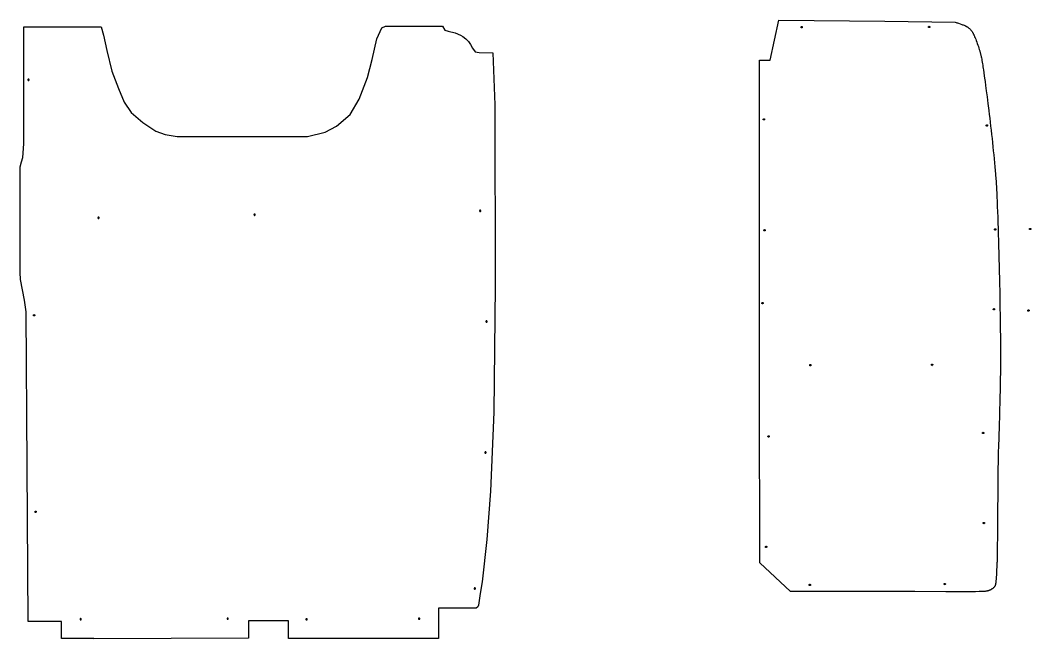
# Model space of a CAD drawing. Extents: x -1323 to 4106, y -2882 to 4656.
# Drawn here: x 682 to 3771, y -2882 to -990 of the extents above; entities that cross this region are included whole.
import ezdxf

# ---------------------------------------------------------------- set-up
doc = ezdxf.new("R2010")
doc.units = 0
doc.layers.add('Default_Layer', color=1, linetype='CONTINUOUS')

msp = doc.modelspace()

# ---------------------------------------------------------------- linework, layer by layer
at = {"layer": 'Default_Layer'}
for points in [[(907.1, -2881), (807.4, -2881.1), (807.4, -2828.6), (706.1, -2828.6), (702.7, -2355.2), (699.4, -1881.8), (695.1, -1845.9), (682.7, -1782.6), (681.6, -1760.8), (681.6, -1438.5), (685.5, -1422.3), (689.2, -1409.7), (692.5, -1368.1), (692.5, -1009.6), (912.5, -1009.6), (912.5, -1009.6), (929, -1009.6), (935.8, -1035.4), (946.3, -1082.6), (961.5, -1145.9), (981.7, -1198.8), (999.1, -1240.1), (1021.2, -1271.4), (1056.5, -1302.6), (1096.4, -1328.5), (1125, -1339.3), (1161.9, -1345.2), (1560.2, -1345.2), (1614, -1331.6), (1648.1, -1313.4), (1689.9, -1277.5), (1717.4, -1231.2), (1743.2, -1165.2), (1757.7, -1109.4), (1772.3, -1046.2), (1787.5, -1012.7), (1798.1, -1007.7), (1972.2, -1007.7), (1979.9, -1020.4), (1989.6, -1022.6), (2011.6, -1028), (2027.7, -1035.5), (2035, -1039.1), (2044.3, -1046.3), (2051.6, -1054.5), (2058.6, -1064.3), (2064.4, -1075), (2072.6, -1086.3), (2084.8, -1088.1), (2126.5, -1089.1), (2132.2, -1248.3), (2133.2, -1802.6), (2129.3, -2188.2), (2119.4, -2430.2), (2107.9, -2578.1), (2093.9, -2707.2), (2088, -2743), (2082.3, -2778.8), (2080.8, -2783.5), (2075.9, -2788.4), (1960.4, -2788.4), (1960.4, -2880.6), (1501.3, -2880.6), (1501.3, -2826.9), (1379.8, -2826.9), (1379.8, -2879.8), (907.1, -2881.8), (907.1, -2881)], [(2941.7, -1111.7), (2974.1, -1111.7), (3000.4, -989.5), (3325.1, -992), (3540.1, -995.5), (3542.4, -996.3), (3544.8, -997.2), (3547.2, -998.1), (3549.7, -999), (3554.8, -1000.7), (3559.9, -1002.5), (3562.3, -1003.3), (3564.6, -1004.2), (3566.9, -1005.1), (3569, -1005.9), (3570, -1006.4), (3571, -1006.8), (3571.9, -1007.2), (3572.8, -1007.7), (3573.6, -1008.1), (3574.4, -1008.5), (3575.2, -1008.9), (3575.8, -1009.4), (3577.1, -1010.2), (3578.4, -1011.1), (3579.6, -1012.1), (3580.9, -1013.1), (3582.1, -1014.1), (3583.2, -1015.1), (3584.4, -1016.2), (3585.5, -1017.3), (3586.6, -1018.4), (3587.6, -1019.6), (3588.7, -1020.7), (3589.7, -1022), (3590.6, -1023.2), (3591.6, -1024.4), (3592.5, -1025.7), (3593.3, -1027), (3593.8, -1027.7), (3594.2, -1028.6), (3594.8, -1029.6), (3595.3, -1030.8), (3595.9, -1032), (3596.6, -1033.4), (3597.3, -1034.9), (3598, -1036.5), (3599.4, -1040), (3601, -1043.8), (3602.6, -1047.8), (3604.2, -1052.1), (3605.9, -1056.6), (3607.6, -1061.1), (3609.2, -1065.7), (3610.8, -1070.3), (3612.3, -1074.9), (3613.7, -1079.3), (3614.3, -1081.5), (3615, -1083.6), (3615.6, -1085.6), (3616.1, -1087.6), (3616.6, -1089.6), (3617.2, -1091.6), (3617.7, -1093.6), (3618.2, -1095.7), (3618.6, -1097.8), (3619.1, -1100), (3619.6, -1102.1), (3620, -1104.3), (3620.9, -1108.8), (3621.8, -1113.3), (3622.6, -1117.9), (3623.4, -1122.6), (3624.1, -1127.3), (3624.9, -1132), (3625.6, -1136.8), (3626.3, -1141.5), (3627.7, -1151), (3629, -1160.2), (3629.9, -1166.7), (3631.2, -1176.6), (3633, -1189.7), (3635, -1205.5), (3637.4, -1223.8), (3639.9, -1244.2), (3642.6, -1266.2), (3644, -1277.7), (3645.4, -1289.6), (3646.8, -1301.6), (3648.3, -1313.9), (3649.7, -1326.3), (3651.1, -1338.9), (3652.5, -1351.5), (3653.9, -1364.1), (3655.2, -1376.7), (3656.5, -1389.2), (3657.8, -1401.6), (3659, -1413.8), (3660.2, -1425.8), (3661.2, -1437.6), (3662.2, -1449.1), (3663.2, -1460.2), (3663.6, -1465.6), (3664, -1470.9), (3664.4, -1476.1), (3664.8, -1481.2), (3665.1, -1486.4), (3665.4, -1491.8), (3665.8, -1497.6), (3666.1, -1503.5), (3666.5, -1509.7), (3666.8, -1516.2), (3667.4, -1529.8), (3668.1, -1544.2), (3668.7, -1559.5), (3669.3, -1575.4), (3670, -1592), (3670.6, -1609.2), (3671.1, -1626.8), (3671.7, -1644.9), (3672.2, -1663.4), (3672.8, -1682.2), (3673.3, -1701.3), (3673.8, -1720.4), (3674.2, -1739.7), (3674.7, -1759), (3675.1, -1778.3), (3675.5, -1797.5), (3675.9, -1816.5), (3676.3, -1835.2), (3676.6, -1853.7), (3676.9, -1871.7), (3677.2, -1889.3), (3677.5, -1906.4), (3677.7, -1922.8), (3677.9, -1938.7), (3678, -1953.8), (3678.2, -1968.1), (3678.3, -1981.5), (3678.4, -1994), (3678.4, -2005.5), (3678.4, -2016.5), (3678.4, -2027.4), (3678.3, -2038.4), (3678.2, -2049.4), (3678.1, -2060.4), (3678, -2071.3), (3677.8, -2082.3), (3677.7, -2093.3), (3677.5, -2104.3), (3677.2, -2115.2), (3677, -2126.2), (3676.7, -2137.2), (3676.2, -2159.1), (3675.6, -2181.1), (3675, -2203), (3674.3, -2225), (3673, -2268.8), (3672.4, -2290.8), (3671.8, -2312.7), (3671.2, -2334.7), (3670.9, -2345.7), (3670.7, -2356.6), (3670.5, -2375.9), (3670.3, -2396.7), (3669.9, -2441.2), (3669.5, -2487.6), (3669.1, -2533), (3668.8, -2574.8), (3668.6, -2593.6), (3668.4, -2610.5), (3668.2, -2625.1), (3668, -2637.2), (3667.9, -2642.1), (3667.8, -2646.3), (3667.7, -2649.7), (3667.6, -2652.3), (3667.2, -2661.3), (3666.7, -2671.3), (3666.4, -2676.5), (3666.2, -2681.7), (3665.9, -2686.8), (3665.5, -2691.9), (3665.2, -2696.7), (3664.8, -2701.3), (3664.6, -2703.5), (3664.4, -2705.5), (3664.2, -2707.5), (3664, -2709.4), (3663.7, -2711.1), (3663.5, -2712.8), (3663.3, -2714.3), (3663, -2715.6), (3662.7, -2716.8), (3662.4, -2717.9), (3662.3, -2718.3), (3662.1, -2718.7), (3662, -2719.1), (3661.8, -2719.4), (3661.5, -2720), (3661.2, -2720.6), (3660.8, -2721.2), (3660.4, -2721.7), (3660, -2722.3), (3659.6, -2722.8), (3659.2, -2723.4), (3658.7, -2723.9), (3658.3, -2724.4), (3657.8, -2724.9), (3657.3, -2725.4), (3656.8, -2725.8), (3656.3, -2726.3), (3655.8, -2726.8), (3654.7, -2727.6), (3653.6, -2728.5), (3652.4, -2729.3), (3651.2, -2730), (3650, -2730.8), (3648.8, -2731.5), (3647.6, -2732.1), (3646.4, -2732.7), (3645.1, -2733.3), (3644.5, -2733.6), (3643.9, -2733.9), (3643.3, -2734.1), (3642.6, -2734.4), (3641.3, -2734.8), (3640, -2735.2), (3638.7, -2735.5), (3637.4, -2735.8), (3636, -2736), (3634.7, -2736.2), (3633.3, -2736.4), (3632, -2736.6), (3630.6, -2736.7), (3629.2, -2736.9), (3626.5, -2737.1), (3623.8, -2737.3), (3622.6, -2737.4), (3620.4, -2737.4), (3617.2, -2737.5), (3613.1, -2737.5), (3602.4, -2737.6), (3588.6, -2737.6), (3572.2, -2737.6), (3553.5, -2737.6), (3511, -2737.6), (3416.4, -2737.4), (3370.7, -2737.4), (3330.3, -2737.3), (3036.8, -2737.3), (2942.2, -2649.7), (2942.1, -2137.1), (2941.9, -1624.4), (2941.7, -1111.7)], [(3070.6, -1013), (3070.4, -1013), (3070.2, -1013), (3070, -1012.9), (3069.9, -1012.9), (3069.7, -1012.8), (3069.5, -1012.7), (3069.4, -1012.6), (3069.2, -1012.4), (3069.1, -1012.3), (3069, -1012.2), (3068.9, -1012), (3068.8, -1011.8), (3068.7, -1011.6), (3068.7, -1011.4), (3068.6, -1011.2), (3068.6, -1011), (3068.6, -1010.8), (3068.7, -1010.6), (3068.7, -1010.4), (3068.8, -1010.3), (3068.9, -1010.1), (3069, -1009.9), (3069.1, -1009.8), (3069.2, -1009.6), (3069.4, -1009.5), (3069.5, -1009.4), (3069.7, -1009.3), (3069.9, -1009.2), (3070, -1009.1), (3070.2, -1009.1), (3070.4, -1009), (3070.6, -1009), (3070.8, -1009), (3071, -1009.1), (3071.2, -1009.1), (3071.4, -1009.2), (3071.6, -1009.3), (3071.8, -1009.4), (3071.9, -1009.5), (3072.1, -1009.6), (3072.2, -1009.8), (3072.3, -1009.9), (3072.4, -1010.1), (3072.5, -1010.3), (3072.5, -1010.4), (3072.6, -1010.6), (3072.6, -1010.8), (3072.6, -1011), (3072.6, -1011.2), (3072.6, -1011.4), (3072.5, -1011.6), (3072.5, -1011.8), (3072.4, -1012), (3072.3, -1012.2), (3072.2, -1012.3), (3072.1, -1012.4), (3071.9, -1012.6), (3071.8, -1012.7), (3071.6, -1012.8), (3071.4, -1012.9), (3071.2, -1012.9), (3071, -1013), (3070.8, -1013), (3070.6, -1013)], [(3460.3, -1012.3), (3460.1, -1012.3), (3459.9, -1012.2), (3459.7, -1012.2), (3459.6, -1012.1), (3459.4, -1012), (3459.2, -1011.9), (3459.1, -1011.8), (3458.9, -1011.7), (3458.8, -1011.5), (3458.7, -1011.4), (3458.6, -1011.2), (3458.5, -1011), (3458.4, -1010.9), (3458.4, -1010.7), (3458.3, -1010.5), (3458.3, -1010.3), (3458.3, -1010.1), (3458.4, -1009.9), (3458.4, -1009.7), (3458.5, -1009.5), (3458.6, -1009.3), (3458.7, -1009.1), (3458.8, -1009), (3458.9, -1008.8), (3459.1, -1008.7), (3459.2, -1008.6), (3459.4, -1008.5), (3459.6, -1008.4), (3459.7, -1008.4), (3459.9, -1008.3), (3460.1, -1008.3), (3460.3, -1008.3), (3460.5, -1008.3), (3460.7, -1008.3), (3460.9, -1008.4), (3461.1, -1008.4), (3461.3, -1008.5), (3461.5, -1008.6), (3461.6, -1008.7), (3461.8, -1008.8), (3461.9, -1009), (3462, -1009.1), (3462.1, -1009.3), (3462.2, -1009.5), (3462.2, -1009.7), (3462.3, -1009.9), (3462.3, -1010.1), (3462.3, -1010.3), (3462.3, -1010.5), (3462.3, -1010.7), (3462.2, -1010.9), (3462.2, -1011), (3462.1, -1011.2), (3462, -1011.4), (3461.9, -1011.5), (3461.8, -1011.7), (3461.6, -1011.8), (3461.5, -1011.9), (3461.3, -1012), (3461.1, -1012.1), (3460.9, -1012.2), (3460.7, -1012.2), (3460.5, -1012.3), (3460.3, -1012.3)], [(706.8, -1173.9), (707, -1173.8), (707.2, -1173.8), (707.4, -1173.8), (707.6, -1173.7), (707.7, -1173.6), (707.9, -1173.5), (708.1, -1173.4), (708.2, -1173.3), (708.3, -1173.1), (708.4, -1173), (708.5, -1172.8), (708.6, -1172.6), (708.7, -1172.4), (708.7, -1172.3), (708.8, -1172.1), (708.8, -1171.9), (708.8, -1171.6), (708.7, -1171.5), (708.7, -1171.3), (708.6, -1171.1), (708.5, -1170.9), (708.4, -1170.7), (708.3, -1170.6), (708.2, -1170.4), (708.1, -1170.3), (707.9, -1170.2), (707.7, -1170.1), (707.6, -1170), (707.4, -1169.9), (707.2, -1169.9), (707, -1169.9), (706.8, -1169.9), (706.6, -1169.9), (706.4, -1169.9), (706.2, -1169.9), (706, -1170), (705.8, -1170.1), (705.7, -1170.2), (705.5, -1170.3), (705.4, -1170.4), (705.2, -1170.6), (705.1, -1170.7), (705, -1170.9), (704.9, -1171.1), (704.9, -1171.3), (704.8, -1171.5), (704.8, -1171.6), (704.8, -1171.9), (704.8, -1172.1), (704.8, -1172.3), (704.9, -1172.4), (704.9, -1172.6), (705, -1172.8), (705.1, -1173), (705.2, -1173.1), (705.4, -1173.3), (705.5, -1173.4), (705.7, -1173.5), (705.8, -1173.6), (706, -1173.7), (706.2, -1173.8), (706.4, -1173.8), (706.6, -1173.8), (706.8, -1173.9)], [(2955.1, -1294.9), (2954.9, -1294.9), (2954.7, -1294.8), (2954.5, -1294.8), (2954.3, -1294.7), (2954.1, -1294.6), (2953.9, -1294.5), (2953.8, -1294.4), (2953.6, -1294.3), (2953.5, -1294.2), (2953.4, -1294), (2953.3, -1293.8), (2953.2, -1293.7), (2953.1, -1293.5), (2953.1, -1293.3), (2953.1, -1293.1), (2953.1, -1292.9), (2953.1, -1292.7), (2953.1, -1292.5), (2953.1, -1292.3), (2953.2, -1292.1), (2953.3, -1291.9), (2953.4, -1291.8), (2953.5, -1291.6), (2953.6, -1291.5), (2953.8, -1291.3), (2953.9, -1291.2), (2954.1, -1291.1), (2954.3, -1291), (2954.5, -1291), (2954.7, -1290.9), (2954.9, -1290.9), (2955.1, -1290.9), (2955.3, -1290.9), (2955.5, -1290.9), (2955.7, -1291), (2955.8, -1291), (2956, -1291.1), (2956.2, -1291.2), (2956.3, -1291.3), (2956.5, -1291.5), (2956.6, -1291.6), (2956.7, -1291.8), (2956.8, -1291.9), (2956.9, -1292.1), (2957, -1292.3), (2957, -1292.5), (2957, -1292.7), (2957.1, -1292.9), (2957, -1293.1), (2957, -1293.3), (2957, -1293.5), (2956.9, -1293.7), (2956.8, -1293.8), (2956.7, -1294), (2956.6, -1294.2), (2956.5, -1294.3), (2956.3, -1294.4), (2956.2, -1294.5), (2956, -1294.6), (2955.8, -1294.7), (2955.7, -1294.8), (2955.5, -1294.8), (2955.3, -1294.9), (2955.1, -1294.9)], [(3637, -1313.6), (3636.8, -1313.6), (3636.6, -1313.5), (3636.4, -1313.5), (3636.2, -1313.4), (3636, -1313.3), (3635.9, -1313.2), (3635.7, -1313.1), (3635.6, -1313), (3635.4, -1312.8), (3635.3, -1312.7), (3635.2, -1312.5), (3635.1, -1312.3), (3635.1, -1312.2), (3635, -1312), (3635, -1311.8), (3635, -1311.6), (3635, -1311.4), (3635, -1311.2), (3635.1, -1311), (3635.1, -1310.8), (3635.2, -1310.6), (3635.3, -1310.4), (3635.4, -1310.3), (3635.6, -1310.1), (3635.7, -1310), (3635.9, -1309.9), (3636, -1309.8), (3636.2, -1309.7), (3636.4, -1309.7), (3636.6, -1309.6), (3636.8, -1309.6), (3637, -1309.6), (3637.2, -1309.6), (3637.4, -1309.6), (3637.6, -1309.7), (3637.8, -1309.7), (3637.9, -1309.8), (3638.1, -1309.9), (3638.3, -1310), (3638.4, -1310.1), (3638.5, -1310.3), (3638.6, -1310.4), (3638.7, -1310.6), (3638.8, -1310.8), (3638.9, -1311), (3638.9, -1311.2), (3639, -1311.4), (3639, -1311.6), (3639, -1311.8), (3638.9, -1312), (3638.9, -1312.2), (3638.8, -1312.3), (3638.7, -1312.5), (3638.6, -1312.7), (3638.5, -1312.8), (3638.4, -1313), (3638.3, -1313.1), (3638.1, -1313.2), (3637.9, -1313.3), (3637.8, -1313.4), (3637.6, -1313.5), (3637.4, -1313.5), (3637.2, -1313.6), (3637, -1313.6)], [(2087.8, -1574.8), (2088, -1574.8), (2088.2, -1574.8), (2088.4, -1574.8), (2088.5, -1574.7), (2088.7, -1574.6), (2088.9, -1574.5), (2089, -1574.4), (2089.2, -1574.3), (2089.3, -1574.1), (2089.4, -1574), (2089.5, -1573.8), (2089.6, -1573.6), (2089.7, -1573.4), (2089.7, -1573.2), (2089.8, -1573), (2089.8, -1572.8), (2089.8, -1572.6), (2089.7, -1572.4), (2089.7, -1572.2), (2089.6, -1572.1), (2089.5, -1571.9), (2089.4, -1571.7), (2089.3, -1571.6), (2089.2, -1571.4), (2089, -1571.3), (2088.9, -1571.2), (2088.7, -1571.1), (2088.5, -1571), (2088.4, -1570.9), (2088.2, -1570.9), (2088, -1570.9), (2087.8, -1570.8), (2087.6, -1570.9), (2087.4, -1570.9), (2087.2, -1570.9), (2087, -1571), (2086.8, -1571.1), (2086.6, -1571.2), (2086.5, -1571.3), (2086.4, -1571.4), (2086.2, -1571.6), (2086.1, -1571.7), (2086, -1571.9), (2085.9, -1572.1), (2085.9, -1572.2), (2085.8, -1572.4), (2085.8, -1572.6), (2085.8, -1572.8), (2085.8, -1573), (2085.8, -1573.2), (2085.9, -1573.4), (2085.9, -1573.6), (2086, -1573.8), (2086.1, -1574), (2086.2, -1574.1), (2086.4, -1574.3), (2086.5, -1574.4), (2086.6, -1574.5), (2086.8, -1574.6), (2087, -1574.7), (2087.2, -1574.8), (2087.4, -1574.8), (2087.6, -1574.8), (2087.8, -1574.8)], [(921, -1595.8), (921.2, -1595.8), (921.4, -1595.8), (921.6, -1595.7), (921.8, -1595.7), (922, -1595.6), (922.1, -1595.5), (922.3, -1595.4), (922.4, -1595.3), (922.6, -1595.1), (922.7, -1595), (922.8, -1594.8), (922.9, -1594.6), (922.9, -1594.4), (923, -1594.2), (923, -1594), (923, -1593.8), (923, -1593.6), (923, -1593.4), (922.9, -1593.2), (922.9, -1593.1), (922.8, -1592.9), (922.7, -1592.7), (922.6, -1592.6), (922.4, -1592.4), (922.3, -1592.3), (922.1, -1592.2), (922, -1592.1), (921.8, -1592), (921.6, -1591.9), (921.4, -1591.9), (921.2, -1591.8), (921, -1591.8), (920.8, -1591.8), (920.6, -1591.9), (920.4, -1591.9), (920.2, -1592), (920.1, -1592.1), (919.9, -1592.2), (919.7, -1592.3), (919.6, -1592.4), (919.5, -1592.6), (919.4, -1592.7), (919.3, -1592.9), (919.2, -1593.1), (919.1, -1593.2), (919.1, -1593.4), (919, -1593.6), (919, -1593.8), (919, -1594), (919.1, -1594.2), (919.1, -1594.4), (919.2, -1594.6), (919.3, -1594.8), (919.4, -1595), (919.5, -1595.1), (919.6, -1595.3), (919.7, -1595.4), (919.9, -1595.5), (920.1, -1595.6), (920.2, -1595.7), (920.4, -1595.7), (920.6, -1595.8), (920.8, -1595.8), (921, -1595.8)], [(1398.1, -1586.5), (1398.3, -1586.5), (1398.5, -1586.5), (1398.7, -1586.5), (1398.9, -1586.4), (1399.1, -1586.3), (1399.2, -1586.2), (1399.4, -1586.1), (1399.5, -1586), (1399.7, -1585.8), (1399.8, -1585.7), (1399.9, -1585.5), (1400, -1585.3), (1400, -1585.1), (1400.1, -1585), (1400.1, -1584.8), (1400.1, -1584.5), (1400.1, -1584.3), (1400.1, -1584.1), (1400, -1584), (1400, -1583.8), (1399.9, -1583.6), (1399.8, -1583.4), (1399.7, -1583.3), (1399.5, -1583.1), (1399.4, -1583), (1399.2, -1582.9), (1399.1, -1582.8), (1398.9, -1582.7), (1398.7, -1582.6), (1398.5, -1582.6), (1398.3, -1582.6), (1398.1, -1582.5), (1397.9, -1582.6), (1397.7, -1582.6), (1397.5, -1582.6), (1397.4, -1582.7), (1397.2, -1582.8), (1397, -1582.9), (1396.9, -1583), (1396.7, -1583.1), (1396.6, -1583.3), (1396.5, -1583.4), (1396.4, -1583.6), (1396.3, -1583.8), (1396.2, -1584), (1396.2, -1584.1), (1396.1, -1584.3), (1396.1, -1584.5), (1396.1, -1584.8), (1396.2, -1585), (1396.2, -1585.1), (1396.3, -1585.3), (1396.4, -1585.5), (1396.5, -1585.7), (1396.6, -1585.8), (1396.7, -1586), (1396.9, -1586.1), (1397, -1586.2), (1397.2, -1586.3), (1397.4, -1586.4), (1397.5, -1586.5), (1397.7, -1586.5), (1397.9, -1586.5), (1398.1, -1586.5)], [(2957.1, -1634.2), (2956.9, -1634.2), (2956.7, -1634.1), (2956.5, -1634.1), (2956.3, -1634), (2956.1, -1633.9), (2955.9, -1633.8), (2955.8, -1633.7), (2955.6, -1633.6), (2955.5, -1633.5), (2955.4, -1633.3), (2955.3, -1633.1), (2955.2, -1633), (2955.1, -1632.8), (2955.1, -1632.6), (2955.1, -1632.4), (2955.1, -1632.2), (2955.1, -1632), (2955.1, -1631.8), (2955.1, -1631.6), (2955.2, -1631.4), (2955.3, -1631.2), (2955.4, -1631.1), (2955.5, -1630.9), (2955.6, -1630.8), (2955.8, -1630.6), (2955.9, -1630.5), (2956.1, -1630.4), (2956.3, -1630.3), (2956.5, -1630.3), (2956.7, -1630.2), (2956.9, -1630.2), (2957.1, -1630.2), (2957.3, -1630.2), (2957.5, -1630.2), (2957.7, -1630.3), (2957.8, -1630.3), (2958, -1630.4), (2958.2, -1630.5), (2958.3, -1630.6), (2958.5, -1630.8), (2958.6, -1630.9), (2958.7, -1631.1), (2958.8, -1631.2), (2958.9, -1631.4), (2959, -1631.6), (2959, -1631.8), (2959, -1632), (2959.1, -1632.2), (2959, -1632.4), (2959, -1632.6), (2959, -1632.8), (2958.9, -1633), (2958.8, -1633.1), (2958.7, -1633.3), (2958.6, -1633.5), (2958.5, -1633.6), (2958.3, -1633.7), (2958.2, -1633.8), (2958, -1633.9), (2957.8, -1634), (2957.7, -1634.1), (2957.5, -1634.1), (2957.3, -1634.2), (2957.1, -1634.2)], [(3662.2, -1631.4), (3662, -1631.3), (3661.8, -1631.3), (3661.6, -1631.3), (3661.5, -1631.2), (3661.3, -1631.1), (3661.1, -1631), (3661, -1630.9), (3660.8, -1630.8), (3660.7, -1630.6), (3660.6, -1630.5), (3660.5, -1630.3), (3660.4, -1630.1), (3660.3, -1629.9), (3660.3, -1629.8), (3660.2, -1629.6), (3660.2, -1629.4), (3660.2, -1629.1), (3660.3, -1628.9), (3660.3, -1628.8), (3660.4, -1628.6), (3660.5, -1628.4), (3660.6, -1628.2), (3660.7, -1628.1), (3660.8, -1627.9), (3661, -1627.8), (3661.1, -1627.7), (3661.3, -1627.6), (3661.5, -1627.5), (3661.6, -1627.4), (3661.8, -1627.4), (3662, -1627.4), (3662.2, -1627.4), (3662.4, -1627.4), (3662.6, -1627.4), (3662.8, -1627.4), (3663, -1627.5), (3663.2, -1627.6), (3663.4, -1627.7), (3663.5, -1627.8), (3663.7, -1627.9), (3663.8, -1628.1), (3663.9, -1628.2), (3664, -1628.4), (3664.1, -1628.6), (3664.1, -1628.8), (3664.2, -1628.9), (3664.2, -1629.1), (3664.2, -1629.4), (3664.2, -1629.6), (3664.2, -1629.8), (3664.1, -1629.9), (3664.1, -1630.1), (3664, -1630.3), (3663.9, -1630.5), (3663.8, -1630.6), (3663.7, -1630.8), (3663.5, -1630.9), (3663.4, -1631), (3663.2, -1631.1), (3663, -1631.2), (3662.8, -1631.3), (3662.6, -1631.3), (3662.4, -1631.3), (3662.2, -1631.4)], [(3769, -1630.2), (3768.8, -1630.2), (3768.6, -1630.1), (3768.4, -1630.1), (3768.2, -1630), (3768.1, -1629.9), (3767.9, -1629.8), (3767.8, -1629.7), (3767.6, -1629.6), (3767.5, -1629.5), (3767.4, -1629.3), (3767.3, -1629.1), (3767.2, -1629), (3767.1, -1628.8), (3767.1, -1628.6), (3767, -1628.4), (3767, -1628.2), (3767, -1628), (3767.1, -1627.8), (3767.1, -1627.6), (3767.2, -1627.4), (3767.3, -1627.2), (3767.4, -1627.1), (3767.5, -1626.9), (3767.6, -1626.8), (3767.8, -1626.6), (3767.9, -1626.5), (3768.1, -1626.4), (3768.2, -1626.3), (3768.4, -1626.3), (3768.6, -1626.2), (3768.8, -1626.2), (3769, -1626.2), (3769.2, -1626.2), (3769.4, -1626.2), (3769.6, -1626.3), (3769.8, -1626.3), (3770, -1626.4), (3770.1, -1626.5), (3770.3, -1626.6), (3770.4, -1626.8), (3770.6, -1626.9), (3770.7, -1627.1), (3770.8, -1627.2), (3770.9, -1627.4), (3770.9, -1627.6), (3771, -1627.8), (3771, -1628), (3771, -1628.2), (3771, -1628.4), (3771, -1628.6), (3770.9, -1628.8), (3770.9, -1629), (3770.8, -1629.1), (3770.7, -1629.3), (3770.6, -1629.5), (3770.4, -1629.6), (3770.3, -1629.7), (3770.1, -1629.8), (3770, -1629.9), (3769.8, -1630), (3769.6, -1630.1), (3769.4, -1630.1), (3769.2, -1630.2), (3769, -1630.2)], [(3769, -1630.2), (3768.8, -1630.2), (3768.6, -1630.1), (3768.4, -1630.1), (3768.2, -1630), (3768.1, -1629.9), (3767.9, -1629.8), (3767.8, -1629.7), (3767.6, -1629.6), (3767.5, -1629.5), (3767.4, -1629.3), (3767.3, -1629.1), (3767.2, -1629), (3767.1, -1628.8), (3767.1, -1628.6), (3767, -1628.4), (3767, -1628.2), (3767, -1628), (3767.1, -1627.8), (3767.1, -1627.6), (3767.2, -1627.4), (3767.3, -1627.2), (3767.4, -1627.1), (3767.5, -1626.9), (3767.6, -1626.8), (3767.8, -1626.6), (3767.9, -1626.5), (3768.1, -1626.4), (3768.2, -1626.3), (3768.4, -1626.3), (3768.6, -1626.2), (3768.8, -1626.2), (3769, -1626.2), (3769.2, -1626.2), (3769.4, -1626.2), (3769.6, -1626.3), (3769.8, -1626.3), (3770, -1626.4), (3770.1, -1626.5), (3770.3, -1626.6), (3770.4, -1626.8), (3770.6, -1626.9), (3770.7, -1627.1), (3770.8, -1627.2), (3770.9, -1627.4), (3770.9, -1627.6), (3771, -1627.8), (3771, -1628), (3771, -1628.2), (3771, -1628.4), (3771, -1628.6), (3770.9, -1628.8), (3770.9, -1629), (3770.8, -1629.1), (3770.7, -1629.3), (3770.6, -1629.5), (3770.4, -1629.6), (3770.3, -1629.7), (3770.1, -1629.8), (3770, -1629.9), (3769.8, -1630), (3769.6, -1630.1), (3769.4, -1630.1), (3769.2, -1630.2), (3769, -1630.2)], [(2950.9, -1856.9), (2950.7, -1856.8), (2950.5, -1856.8), (2950.3, -1856.8), (2950.1, -1856.7), (2950, -1856.6), (2949.8, -1856.5), (2949.6, -1856.4), (2949.5, -1856.3), (2949.4, -1856.1), (2949.2, -1856), (2949.1, -1855.8), (2949.1, -1855.6), (2949, -1855.5), (2948.9, -1855.3), (2948.9, -1855.1), (2948.9, -1854.9), (2948.9, -1854.7), (2948.9, -1854.5), (2949, -1854.3), (2949.1, -1854.1), (2949.1, -1853.9), (2949.2, -1853.7), (2949.4, -1853.6), (2949.5, -1853.4), (2949.6, -1853.3), (2949.8, -1853.2), (2950, -1853.1), (2950.1, -1853), (2950.3, -1852.9), (2950.5, -1852.9), (2950.7, -1852.9), (2950.9, -1852.9), (2951.1, -1852.9), (2951.3, -1852.9), (2951.5, -1852.9), (2951.7, -1853), (2951.9, -1853.1), (2952, -1853.2), (2952.2, -1853.3), (2952.3, -1853.4), (2952.4, -1853.6), (2952.6, -1853.7), (2952.7, -1853.9), (2952.7, -1854.1), (2952.8, -1854.3), (2952.9, -1854.5), (2952.9, -1854.7), (2952.9, -1854.9), (2952.9, -1855.1), (2952.9, -1855.3), (2952.8, -1855.5), (2952.7, -1855.6), (2952.7, -1855.8), (2952.6, -1856), (2952.4, -1856.1), (2952.3, -1856.3), (2952.2, -1856.4), (2952, -1856.5), (2951.9, -1856.6), (2951.7, -1856.7), (2951.5, -1856.8), (2951.3, -1856.8), (2951.1, -1856.8), (2950.9, -1856.9)], [(3658.5, -1875.9), (3658.3, -1875.9), (3658.1, -1875.8), (3657.9, -1875.8), (3657.7, -1875.7), (3657.5, -1875.6), (3657.3, -1875.5), (3657.2, -1875.4), (3657, -1875.3), (3656.9, -1875.2), (3656.8, -1875), (3656.7, -1874.8), (3656.6, -1874.7), (3656.5, -1874.5), (3656.5, -1874.3), (3656.5, -1874.1), (3656.5, -1873.9), (3656.5, -1873.7), (3656.5, -1873.5), (3656.5, -1873.3), (3656.6, -1873.1), (3656.7, -1872.9), (3656.8, -1872.8), (3656.9, -1872.6), (3657, -1872.5), (3657.2, -1872.3), (3657.3, -1872.2), (3657.5, -1872.1), (3657.7, -1872), (3657.9, -1872), (3658.1, -1871.9), (3658.3, -1871.9), (3658.5, -1871.9), (3658.7, -1871.9), (3658.9, -1871.9), (3659.1, -1872), (3659.2, -1872), (3659.4, -1872.1), (3659.6, -1872.2), (3659.7, -1872.3), (3659.9, -1872.5), (3660, -1872.6), (3660.1, -1872.8), (3660.2, -1872.9), (3660.3, -1873.1), (3660.4, -1873.3), (3660.4, -1873.5), (3660.4, -1873.7), (3660.5, -1873.9), (3660.4, -1874.1), (3660.4, -1874.3), (3660.4, -1874.5), (3660.3, -1874.7), (3660.2, -1874.8), (3660.1, -1875), (3660, -1875.2), (3659.9, -1875.3), (3659.7, -1875.4), (3659.6, -1875.5), (3659.4, -1875.6), (3659.2, -1875.7), (3659.1, -1875.8), (3658.9, -1875.8), (3658.7, -1875.9), (3658.5, -1875.9)], [(3763.9, -1879.8), (3763.7, -1879.8), (3763.5, -1879.8), (3763.3, -1879.7), (3763.1, -1879.7), (3762.9, -1879.6), (3762.8, -1879.5), (3762.6, -1879.4), (3762.5, -1879.2), (3762.3, -1879.1), (3762.2, -1878.9), (3762.1, -1878.8), (3762, -1878.6), (3762, -1878.4), (3761.9, -1878.2), (3761.9, -1878), (3761.9, -1877.8), (3761.9, -1877.6), (3761.9, -1877.4), (3762, -1877.2), (3762, -1877), (3762.1, -1876.9), (3762.2, -1876.7), (3762.3, -1876.5), (3762.5, -1876.4), (3762.6, -1876.3), (3762.8, -1876.2), (3762.9, -1876.1), (3763.1, -1876), (3763.3, -1875.9), (3763.5, -1875.9), (3763.7, -1875.8), (3763.9, -1875.8), (3764.1, -1875.8), (3764.3, -1875.9), (3764.5, -1875.9), (3764.7, -1876), (3764.8, -1876.1), (3765, -1876.2), (3765.2, -1876.3), (3765.3, -1876.4), (3765.4, -1876.5), (3765.5, -1876.7), (3765.6, -1876.9), (3765.7, -1877), (3765.8, -1877.2), (3765.8, -1877.4), (3765.9, -1877.6), (3765.9, -1877.8), (3765.9, -1878), (3765.8, -1878.2), (3765.8, -1878.4), (3765.7, -1878.6), (3765.6, -1878.8), (3765.5, -1878.9), (3765.4, -1879.1), (3765.3, -1879.2), (3765.2, -1879.4), (3765, -1879.5), (3764.8, -1879.6), (3764.7, -1879.7), (3764.5, -1879.7), (3764.3, -1879.8), (3764.1, -1879.8), (3763.9, -1879.8)], [(724.2, -1890.2), (724.4, -1890.2), (724.6, -1890.2), (724.8, -1890.3), (724.9, -1890.3), (725.1, -1890.4), (725.3, -1890.5), (725.4, -1890.6), (725.6, -1890.8), (725.7, -1890.9), (725.8, -1891.1), (725.9, -1891.2), (726, -1891.4), (726.1, -1891.6), (726.1, -1891.8), (726.2, -1892), (726.2, -1892.2), (726.2, -1892.4), (726.1, -1892.6), (726.1, -1892.8), (726, -1893), (725.9, -1893.1), (725.8, -1893.3), (725.7, -1893.5), (725.6, -1893.6), (725.4, -1893.7), (725.3, -1893.9), (725.1, -1894), (724.9, -1894), (724.8, -1894.1), (724.6, -1894.2), (724.4, -1894.2), (724.2, -1894.2), (724, -1894.2), (723.8, -1894.2), (723.6, -1894.1), (723.4, -1894), (723.2, -1894), (723, -1893.9), (722.9, -1893.7), (722.8, -1893.6), (722.6, -1893.5), (722.5, -1893.3), (722.4, -1893.1), (722.3, -1893), (722.3, -1892.8), (722.2, -1892.6), (722.2, -1892.4), (722.2, -1892.2), (722.2, -1892), (722.2, -1891.8), (722.3, -1891.6), (722.3, -1891.4), (722.4, -1891.2), (722.5, -1891.1), (722.6, -1890.9), (722.8, -1890.8), (722.9, -1890.6), (723, -1890.5), (723.2, -1890.4), (723.4, -1890.3), (723.6, -1890.3), (723.8, -1890.2), (724, -1890.2), (724.2, -1890.2)], [(2107.3, -1913.3), (2107.5, -1913.3), (2107.7, -1913.3), (2107.9, -1913.2), (2108.1, -1913.1), (2108.2, -1913.1), (2108.4, -1913), (2108.6, -1912.8), (2108.7, -1912.7), (2108.8, -1912.6), (2108.9, -1912.4), (2109, -1912.3), (2109.1, -1912.1), (2109.2, -1911.9), (2109.2, -1911.7), (2109.3, -1911.5), (2109.3, -1911.3), (2109.3, -1911.1), (2109.2, -1910.9), (2109.2, -1910.7), (2109.1, -1910.5), (2109, -1910.4), (2108.9, -1910.2), (2108.8, -1910), (2108.7, -1909.9), (2108.6, -1909.8), (2108.4, -1909.6), (2108.2, -1909.5), (2108.1, -1909.5), (2107.9, -1909.4), (2107.7, -1909.3), (2107.5, -1909.3), (2107.3, -1909.3), (2107.1, -1909.3), (2106.9, -1909.3), (2106.7, -1909.4), (2106.5, -1909.5), (2106.3, -1909.5), (2106.2, -1909.6), (2106, -1909.8), (2105.9, -1909.9), (2105.7, -1910), (2105.6, -1910.2), (2105.5, -1910.4), (2105.4, -1910.5), (2105.4, -1910.7), (2105.3, -1910.9), (2105.3, -1911.1), (2105.3, -1911.3), (2105.3, -1911.5), (2105.3, -1911.7), (2105.4, -1911.9), (2105.4, -1912.1), (2105.5, -1912.3), (2105.6, -1912.4), (2105.7, -1912.6), (2105.9, -1912.7), (2106, -1912.8), (2106.2, -1913), (2106.3, -1913.1), (2106.5, -1913.1), (2106.7, -1913.2), (2106.9, -1913.3), (2107.1, -1913.3), (2107.3, -1913.3)], [(3097.2, -2046.9), (3097, -2046.9), (3096.8, -2046.8), (3096.6, -2046.8), (3096.4, -2046.7), (3096.2, -2046.6), (3096, -2046.5), (3095.9, -2046.4), (3095.8, -2046.3), (3095.6, -2046.2), (3095.5, -2046), (3095.4, -2045.8), (3095.3, -2045.7), (3095.3, -2045.5), (3095.2, -2045.3), (3095.2, -2045.1), (3095.2, -2044.9), (3095.2, -2044.7), (3095.2, -2044.5), (3095.3, -2044.3), (3095.3, -2044.1), (3095.4, -2043.9), (3095.5, -2043.8), (3095.6, -2043.6), (3095.8, -2043.5), (3095.9, -2043.3), (3096, -2043.2), (3096.2, -2043.1), (3096.4, -2043), (3096.6, -2043), (3096.8, -2042.9), (3097, -2042.9), (3097.2, -2042.9), (3097.4, -2042.9), (3097.6, -2042.9), (3097.8, -2043), (3097.9, -2043), (3098.1, -2043.1), (3098.3, -2043.2), (3098.4, -2043.3), (3098.6, -2043.5), (3098.7, -2043.6), (3098.8, -2043.8), (3098.9, -2043.9), (3099, -2044.1), (3099.1, -2044.3), (3099.1, -2044.5), (3099.2, -2044.7), (3099.2, -2044.9), (3099.2, -2045.1), (3099.1, -2045.3), (3099.1, -2045.5), (3099, -2045.7), (3098.9, -2045.8), (3098.8, -2046), (3098.7, -2046.2), (3098.6, -2046.3), (3098.4, -2046.4), (3098.3, -2046.5), (3098.1, -2046.6), (3097.9, -2046.7), (3097.8, -2046.8), (3097.6, -2046.8), (3097.4, -2046.9), (3097.2, -2046.9)], [(3469.1, -2045.3), (3468.9, -2045.3), (3468.7, -2045.3), (3468.5, -2045.2), (3468.3, -2045.2), (3468.1, -2045.1), (3468, -2045), (3467.8, -2044.9), (3467.7, -2044.7), (3467.5, -2044.6), (3467.4, -2044.4), (3467.3, -2044.3), (3467.2, -2044.1), (3467.2, -2043.9), (3467.1, -2043.7), (3467.1, -2043.5), (3467.1, -2043.3), (3467.1, -2043.1), (3467.1, -2042.9), (3467.2, -2042.7), (3467.2, -2042.5), (3467.3, -2042.4), (3467.4, -2042.2), (3467.5, -2042), (3467.7, -2041.9), (3467.8, -2041.8), (3468, -2041.7), (3468.1, -2041.6), (3468.3, -2041.5), (3468.5, -2041.4), (3468.7, -2041.4), (3468.9, -2041.3), (3469.1, -2041.3), (3469.3, -2041.3), (3469.5, -2041.4), (3469.7, -2041.4), (3469.9, -2041.5), (3470, -2041.6), (3470.2, -2041.7), (3470.3, -2041.8), (3470.5, -2041.9), (3470.6, -2042), (3470.7, -2042.2), (3470.8, -2042.4), (3470.9, -2042.5), (3471, -2042.7), (3471, -2042.9), (3471.1, -2043.1), (3471.1, -2043.3), (3471.1, -2043.5), (3471, -2043.7), (3471, -2043.9), (3470.9, -2044.1), (3470.8, -2044.3), (3470.7, -2044.4), (3470.6, -2044.6), (3470.5, -2044.7), (3470.3, -2044.9), (3470.2, -2045), (3470, -2045.1), (3469.9, -2045.2), (3469.7, -2045.2), (3469.5, -2045.3), (3469.3, -2045.3), (3469.1, -2045.3)], [(3625.4, -2254.2), (3625.2, -2254.2), (3625, -2254.1), (3624.8, -2254.1), (3624.7, -2254), (3624.5, -2253.9), (3624.3, -2253.8), (3624.2, -2253.7), (3624, -2253.6), (3623.9, -2253.4), (3623.8, -2253.3), (3623.7, -2253.1), (3623.6, -2253), (3623.5, -2252.8), (3623.5, -2252.6), (3623.5, -2252.4), (3623.4, -2252.2), (3623.5, -2252), (3623.5, -2251.8), (3623.5, -2251.6), (3623.6, -2251.4), (3623.7, -2251.2), (3623.8, -2251.1), (3623.9, -2250.9), (3624, -2250.8), (3624.2, -2250.6), (3624.3, -2250.5), (3624.5, -2250.4), (3624.7, -2250.3), (3624.8, -2250.3), (3625, -2250.2), (3625.2, -2250.2), (3625.4, -2250.2), (3625.6, -2250.2), (3625.8, -2250.2), (3626, -2250.3), (3626.2, -2250.3), (3626.4, -2250.4), (3626.6, -2250.5), (3626.7, -2250.6), (3626.9, -2250.8), (3627, -2250.9), (3627.1, -2251.1), (3627.2, -2251.2), (3627.3, -2251.4), (3627.4, -2251.6), (3627.4, -2251.8), (3627.4, -2252), (3627.4, -2252.2), (3627.4, -2252.4), (3627.4, -2252.6), (3627.4, -2252.8), (3627.3, -2253), (3627.2, -2253.1), (3627.1, -2253.3), (3627, -2253.4), (3626.9, -2253.6), (3626.7, -2253.7), (3626.6, -2253.8), (3626.4, -2253.9), (3626.2, -2254), (3626, -2254.1), (3625.8, -2254.1), (3625.6, -2254.2), (3625.4, -2254.2)], [(2969.6, -2264.7), (2969.4, -2264.7), (2969.2, -2264.6), (2969, -2264.6), (2968.8, -2264.5), (2968.6, -2264.4), (2968.5, -2264.3), (2968.3, -2264.2), (2968.2, -2264.1), (2968, -2263.9), (2967.9, -2263.8), (2967.8, -2263.6), (2967.7, -2263.4), (2967.7, -2263.3), (2967.6, -2263.1), (2967.6, -2262.9), (2967.6, -2262.7), (2967.6, -2262.5), (2967.6, -2262.3), (2967.7, -2262.1), (2967.7, -2261.9), (2967.8, -2261.7), (2967.9, -2261.5), (2968, -2261.4), (2968.2, -2261.3), (2968.3, -2261.1), (2968.5, -2261), (2968.6, -2260.9), (2968.8, -2260.8), (2969, -2260.8), (2969.2, -2260.7), (2969.4, -2260.7), (2969.6, -2260.7), (2969.8, -2260.7), (2970, -2260.7), (2970.2, -2260.8), (2970.4, -2260.8), (2970.5, -2260.9), (2970.7, -2261), (2970.9, -2261.1), (2971, -2261.3), (2971.1, -2261.4), (2971.2, -2261.5), (2971.3, -2261.7), (2971.4, -2261.9), (2971.5, -2262.1), (2971.5, -2262.3), (2971.6, -2262.5), (2971.6, -2262.7), (2971.6, -2262.9), (2971.5, -2263.1), (2971.5, -2263.3), (2971.4, -2263.4), (2971.3, -2263.6), (2971.2, -2263.8), (2971.1, -2263.9), (2971, -2264.1), (2970.9, -2264.2), (2970.7, -2264.3), (2970.5, -2264.4), (2970.4, -2264.5), (2970.2, -2264.6), (2970, -2264.6), (2969.8, -2264.7), (2969.6, -2264.7)], [(2103.8, -2313.9), (2104, -2313.9), (2104.2, -2313.9), (2104.4, -2313.8), (2104.6, -2313.8), (2104.8, -2313.7), (2104.9, -2313.6), (2105.1, -2313.5), (2105.2, -2313.3), (2105.3, -2313.2), (2105.5, -2313), (2105.6, -2312.9), (2105.6, -2312.7), (2105.7, -2312.5), (2105.8, -2312.3), (2105.8, -2312.1), (2105.8, -2311.9), (2105.8, -2311.7), (2105.8, -2311.5), (2105.7, -2311.3), (2105.6, -2311.1), (2105.6, -2311), (2105.5, -2310.8), (2105.3, -2310.6), (2105.2, -2310.5), (2105.1, -2310.4), (2104.9, -2310.3), (2104.8, -2310.2), (2104.6, -2310.1), (2104.4, -2310), (2104.2, -2310), (2104, -2309.9), (2103.8, -2309.9), (2103.6, -2309.9), (2103.4, -2310), (2103.2, -2310), (2103, -2310.1), (2102.8, -2310.2), (2102.7, -2310.3), (2102.5, -2310.4), (2102.4, -2310.5), (2102.3, -2310.6), (2102.1, -2310.8), (2102, -2311), (2102, -2311.1), (2101.9, -2311.3), (2101.8, -2311.5), (2101.8, -2311.7), (2101.8, -2311.9), (2101.8, -2312.1), (2101.8, -2312.3), (2101.9, -2312.5), (2102, -2312.7), (2102, -2312.9), (2102.1, -2313), (2102.3, -2313.2), (2102.4, -2313.3), (2102.5, -2313.5), (2102.7, -2313.6), (2102.8, -2313.7), (2103, -2313.8), (2103.2, -2313.8), (2103.4, -2313.9), (2103.6, -2313.9), (2103.8, -2313.9)], [(728.7, -2491.2), (728.9, -2491.2), (729.1, -2491.3), (729.3, -2491.3), (729.5, -2491.4), (729.7, -2491.5), (729.8, -2491.6), (730, -2491.7), (730.1, -2491.8), (730.3, -2492), (730.4, -2492.1), (730.5, -2492.3), (730.6, -2492.4), (730.6, -2492.6), (730.7, -2492.8), (730.7, -2493), (730.7, -2493.2), (730.7, -2493.4), (730.7, -2493.6), (730.6, -2493.8), (730.6, -2494), (730.5, -2494.2), (730.4, -2494.3), (730.3, -2494.5), (730.1, -2494.6), (730, -2494.8), (729.8, -2494.9), (729.7, -2495), (729.5, -2495.1), (729.3, -2495.1), (729.1, -2495.2), (728.9, -2495.2), (728.7, -2495.2), (728.5, -2495.2), (728.3, -2495.2), (728.1, -2495.1), (727.9, -2495.1), (727.8, -2495), (727.6, -2494.9), (727.4, -2494.8), (727.3, -2494.6), (727.2, -2494.5), (727.1, -2494.3), (727, -2494.2), (726.9, -2494), (726.8, -2493.8), (726.8, -2493.6), (726.7, -2493.4), (726.7, -2493.2), (726.7, -2493), (726.8, -2492.8), (726.8, -2492.6), (726.9, -2492.4), (727, -2492.3), (727.1, -2492.1), (727.2, -2492), (727.3, -2491.8), (727.4, -2491.7), (727.6, -2491.6), (727.8, -2491.5), (727.9, -2491.4), (728.1, -2491.3), (728.3, -2491.3), (728.5, -2491.2), (728.7, -2491.2)], [(3627.4, -2529.6), (3627.2, -2529.6), (3627, -2529.6), (3626.8, -2529.5), (3626.7, -2529.5), (3626.5, -2529.4), (3626.3, -2529.3), (3626.2, -2529.2), (3626, -2529), (3625.9, -2528.9), (3625.8, -2528.7), (3625.7, -2528.6), (3625.6, -2528.4), (3625.5, -2528.2), (3625.5, -2528), (3625.5, -2527.8), (3625.4, -2527.6), (3625.5, -2527.4), (3625.5, -2527.2), (3625.5, -2527), (3625.6, -2526.8), (3625.7, -2526.7), (3625.8, -2526.5), (3625.9, -2526.4), (3626, -2526.2), (3626.2, -2526.1), (3626.3, -2526), (3626.5, -2525.9), (3626.7, -2525.8), (3626.8, -2525.7), (3627, -2525.7), (3627.2, -2525.6), (3627.4, -2525.6), (3627.6, -2525.6), (3627.8, -2525.7), (3628, -2525.7), (3628.2, -2525.8), (3628.4, -2525.9), (3628.6, -2526), (3628.7, -2526.1), (3628.9, -2526.2), (3629, -2526.4), (3629.1, -2526.5), (3629.2, -2526.7), (3629.3, -2526.8), (3629.4, -2527), (3629.4, -2527.2), (3629.4, -2527.4), (3629.4, -2527.6), (3629.4, -2527.8), (3629.4, -2528), (3629.4, -2528.2), (3629.3, -2528.4), (3629.2, -2528.6), (3629.1, -2528.7), (3629, -2528.9), (3628.9, -2529), (3628.7, -2529.2), (3628.6, -2529.3), (3628.4, -2529.4), (3628.2, -2529.5), (3628, -2529.5), (3627.8, -2529.6), (3627.6, -2529.6), (3627.4, -2529.6)], [(2961.8, -2602.7), (2961.6, -2602.7), (2961.4, -2602.6), (2961.2, -2602.6), (2961, -2602.5), (2960.8, -2602.4), (2960.7, -2602.3), (2960.5, -2602.2), (2960.4, -2602.1), (2960.2, -2601.9), (2960.1, -2601.8), (2960, -2601.6), (2959.9, -2601.4), (2959.9, -2601.3), (2959.8, -2601.1), (2959.8, -2600.9), (2959.8, -2600.7), (2959.8, -2600.5), (2959.8, -2600.3), (2959.9, -2600.1), (2959.9, -2599.9), (2960, -2599.7), (2960.1, -2599.5), (2960.2, -2599.4), (2960.4, -2599.2), (2960.5, -2599.1), (2960.7, -2599), (2960.8, -2598.9), (2961, -2598.8), (2961.2, -2598.8), (2961.4, -2598.7), (2961.6, -2598.7), (2961.8, -2598.7), (2962, -2598.7), (2962.2, -2598.7), (2962.4, -2598.8), (2962.6, -2598.8), (2962.7, -2598.9), (2962.9, -2599), (2963.1, -2599.1), (2963.2, -2599.2), (2963.3, -2599.4), (2963.5, -2599.5), (2963.6, -2599.7), (2963.6, -2599.9), (2963.7, -2600.1), (2963.8, -2600.3), (2963.8, -2600.5), (2963.8, -2600.7), (2963.8, -2600.9), (2963.8, -2601.1), (2963.7, -2601.3), (2963.6, -2601.4), (2963.6, -2601.6), (2963.5, -2601.8), (2963.3, -2601.9), (2963.2, -2602.1), (2963.1, -2602.2), (2962.9, -2602.3), (2962.7, -2602.4), (2962.6, -2602.5), (2962.4, -2602.6), (2962.2, -2602.6), (2962, -2602.7), (2961.8, -2602.7)], [(3095.5, -2719), (3095.3, -2719), (3095.1, -2719), (3094.9, -2718.9), (3094.8, -2718.9), (3094.6, -2718.8), (3094.4, -2718.7), (3094.3, -2718.6), (3094.1, -2718.4), (3094, -2718.3), (3093.9, -2718.1), (3093.8, -2718), (3093.7, -2717.8), (3093.6, -2717.6), (3093.6, -2717.4), (3093.6, -2717.2), (3093.5, -2717), (3093.6, -2716.8), (3093.6, -2716.6), (3093.6, -2716.4), (3093.7, -2716.3), (3093.8, -2716.1), (3093.9, -2715.9), (3094, -2715.8), (3094.1, -2715.6), (3094.3, -2715.5), (3094.4, -2715.4), (3094.6, -2715.3), (3094.8, -2715.2), (3094.9, -2715.1), (3095.1, -2715.1), (3095.3, -2715), (3095.5, -2715), (3095.7, -2715), (3095.9, -2715.1), (3096.1, -2715.1), (3096.3, -2715.2), (3096.5, -2715.3), (3096.7, -2715.4), (3096.8, -2715.5), (3097, -2715.6), (3097.1, -2715.8), (3097.2, -2715.9), (3097.3, -2716.1), (3097.4, -2716.3), (3097.5, -2716.4), (3097.5, -2716.6), (3097.5, -2716.8), (3097.5, -2717), (3097.5, -2717.2), (3097.5, -2717.4), (3097.5, -2717.6), (3097.4, -2717.8), (3097.3, -2718), (3097.2, -2718.1), (3097.1, -2718.3), (3097, -2718.4), (3096.8, -2718.6), (3096.7, -2718.7), (3096.5, -2718.8), (3096.3, -2718.9), (3096.1, -2718.9), (3095.9, -2719), (3095.7, -2719), (3095.5, -2719)], [(3507.8, -2716.2), (3507.6, -2716.1), (3507.4, -2716.1), (3507.2, -2716.1), (3507, -2716), (3506.8, -2715.9), (3506.7, -2715.8), (3506.5, -2715.7), (3506.4, -2715.6), (3506.3, -2715.4), (3506.1, -2715.3), (3506, -2715.1), (3506, -2714.9), (3505.9, -2714.8), (3505.8, -2714.6), (3505.8, -2714.4), (3505.8, -2714.2), (3505.8, -2714), (3505.8, -2713.8), (3505.9, -2713.6), (3506, -2713.4), (3506, -2713.2), (3506.1, -2713), (3506.3, -2712.9), (3506.4, -2712.7), (3506.5, -2712.6), (3506.7, -2712.5), (3506.8, -2712.4), (3507, -2712.3), (3507.2, -2712.2), (3507.4, -2712.2), (3507.6, -2712.2), (3507.8, -2712.2), (3508, -2712.2), (3508.2, -2712.2), (3508.4, -2712.2), (3508.6, -2712.3), (3508.8, -2712.4), (3508.9, -2712.5), (3509.1, -2712.6), (3509.2, -2712.7), (3509.3, -2712.9), (3509.5, -2713), (3509.6, -2713.2), (3509.6, -2713.4), (3509.7, -2713.6), (3509.8, -2713.8), (3509.8, -2714), (3509.8, -2714.2), (3509.8, -2714.4), (3509.8, -2714.6), (3509.7, -2714.8), (3509.6, -2714.9), (3509.6, -2715.1), (3509.5, -2715.3), (3509.3, -2715.4), (3509.2, -2715.6), (3509.1, -2715.7), (3508.9, -2715.8), (3508.8, -2715.9), (3508.6, -2716), (3508.4, -2716.1), (3508.2, -2716.1), (3508, -2716.1), (3507.8, -2716.2)], [(2071.2, -2730), (2071.4, -2730), (2071.6, -2730), (2071.8, -2729.9), (2072, -2729.8), (2072.2, -2729.8), (2072.3, -2729.7), (2072.5, -2729.5), (2072.6, -2729.4), (2072.8, -2729.3), (2072.9, -2729.1), (2073, -2728.9), (2073.1, -2728.8), (2073.1, -2728.6), (2073.2, -2728.4), (2073.2, -2728.2), (2073.2, -2728), (2073.2, -2727.8), (2073.2, -2727.6), (2073.1, -2727.4), (2073.1, -2727.2), (2073, -2727), (2072.9, -2726.9), (2072.8, -2726.7), (2072.6, -2726.6), (2072.5, -2726.5), (2072.3, -2726.3), (2072.2, -2726.2), (2072, -2726.2), (2071.8, -2726.1), (2071.6, -2726), (2071.4, -2726), (2071.2, -2726), (2071, -2726), (2070.8, -2726), (2070.6, -2726.1), (2070.4, -2726.2), (2070.3, -2726.2), (2070.1, -2726.3), (2069.9, -2726.5), (2069.8, -2726.6), (2069.7, -2726.7), (2069.6, -2726.9), (2069.5, -2727), (2069.4, -2727.2), (2069.3, -2727.4), (2069.3, -2727.6), (2069.2, -2727.8), (2069.2, -2728), (2069.2, -2728.2), (2069.3, -2728.4), (2069.3, -2728.6), (2069.4, -2728.8), (2069.5, -2728.9), (2069.6, -2729.1), (2069.7, -2729.3), (2069.8, -2729.4), (2069.9, -2729.5), (2070.1, -2729.7), (2070.3, -2729.8), (2070.4, -2729.8), (2070.6, -2729.9), (2070.8, -2730), (2071, -2730), (2071.2, -2730)], [(866.4, -2823.8), (866.6, -2823.8), (866.8, -2823.8), (867, -2823.7), (867.2, -2823.7), (867.4, -2823.6), (867.5, -2823.5), (867.7, -2823.4), (867.8, -2823.2), (868, -2823.1), (868.1, -2822.9), (868.2, -2822.8), (868.3, -2822.6), (868.3, -2822.4), (868.4, -2822.2), (868.4, -2822), (868.4, -2821.8), (868.4, -2821.6), (868.4, -2821.4), (868.3, -2821.2), (868.3, -2821), (868.2, -2820.9), (868.1, -2820.7), (868, -2820.5), (867.8, -2820.4), (867.7, -2820.3), (867.5, -2820.2), (867.4, -2820.1), (867.2, -2820), (867, -2819.9), (866.8, -2819.9), (866.6, -2819.8), (866.4, -2819.8), (866.2, -2819.8), (866, -2819.9), (865.8, -2819.9), (865.7, -2820), (865.5, -2820.1), (865.3, -2820.2), (865.2, -2820.3), (865, -2820.4), (864.9, -2820.5), (864.8, -2820.7), (864.7, -2820.9), (864.6, -2821), (864.5, -2821.2), (864.5, -2821.4), (864.4, -2821.6), (864.4, -2821.8), (864.4, -2822), (864.5, -2822.2), (864.5, -2822.4), (864.6, -2822.6), (864.7, -2822.8), (864.8, -2822.9), (864.9, -2823.1), (865, -2823.2), (865.2, -2823.4), (865.3, -2823.5), (865.5, -2823.6), (865.7, -2823.7), (865.8, -2823.7), (866, -2823.8), (866.2, -2823.8), (866.4, -2823.8)], [(1315.8, -2822.2), (1316, -2822.2), (1316.2, -2822.1), (1316.4, -2822.1), (1316.6, -2822), (1316.8, -2821.9), (1316.9, -2821.8), (1317.1, -2821.7), (1317.2, -2821.6), (1317.3, -2821.5), (1317.5, -2821.3), (1317.6, -2821.1), (1317.6, -2821), (1317.7, -2820.8), (1317.8, -2820.6), (1317.8, -2820.4), (1317.8, -2820.2), (1317.8, -2820), (1317.8, -2819.8), (1317.7, -2819.6), (1317.6, -2819.4), (1317.6, -2819.2), (1317.5, -2819.1), (1317.3, -2818.9), (1317.2, -2818.8), (1317.1, -2818.6), (1316.9, -2818.5), (1316.8, -2818.4), (1316.6, -2818.3), (1316.4, -2818.3), (1316.2, -2818.2), (1316, -2818.2), (1315.8, -2818.2), (1315.6, -2818.2), (1315.4, -2818.2), (1315.2, -2818.3), (1315, -2818.3), (1314.9, -2818.4), (1314.7, -2818.5), (1314.5, -2818.6), (1314.4, -2818.8), (1314.3, -2818.9), (1314.1, -2819.1), (1314, -2819.2), (1314, -2819.4), (1313.9, -2819.6), (1313.8, -2819.8), (1313.8, -2820), (1313.8, -2820.2), (1313.8, -2820.4), (1313.8, -2820.6), (1313.9, -2820.8), (1314, -2821), (1314, -2821.1), (1314.1, -2821.3), (1314.3, -2821.5), (1314.4, -2821.6), (1314.5, -2821.7), (1314.7, -2821.8), (1314.9, -2821.9), (1315, -2822), (1315.2, -2822.1), (1315.4, -2822.1), (1315.6, -2822.2), (1315.8, -2822.2)], [(1557, -2824.2), (1557.2, -2824.2), (1557.4, -2824.1), (1557.6, -2824.1), (1557.7, -2824), (1557.9, -2823.9), (1558.1, -2823.8), (1558.2, -2823.7), (1558.4, -2823.6), (1558.5, -2823.5), (1558.6, -2823.3), (1558.7, -2823.1), (1558.8, -2823), (1558.9, -2822.8), (1558.9, -2822.6), (1559, -2822.4), (1559, -2822.2), (1559, -2822), (1558.9, -2821.8), (1558.9, -2821.6), (1558.8, -2821.4), (1558.7, -2821.2), (1558.6, -2821.1), (1558.5, -2820.9), (1558.4, -2820.8), (1558.2, -2820.6), (1558.1, -2820.5), (1557.9, -2820.4), (1557.7, -2820.3), (1557.6, -2820.3), (1557.4, -2820.2), (1557.2, -2820.2), (1557, -2820.2), (1556.8, -2820.2), (1556.6, -2820.2), (1556.4, -2820.3), (1556.2, -2820.3), (1556, -2820.4), (1555.8, -2820.5), (1555.7, -2820.6), (1555.6, -2820.8), (1555.4, -2820.9), (1555.3, -2821.1), (1555.2, -2821.2), (1555.1, -2821.4), (1555.1, -2821.6), (1555, -2821.8), (1555, -2822), (1555, -2822.2), (1555, -2822.4), (1555, -2822.6), (1555.1, -2822.8), (1555.1, -2823), (1555.2, -2823.1), (1555.3, -2823.3), (1555.4, -2823.5), (1555.6, -2823.6), (1555.7, -2823.7), (1555.8, -2823.8), (1556, -2823.9), (1556.2, -2824), (1556.4, -2824.1), (1556.6, -2824.1), (1556.8, -2824.2), (1557, -2824.2)], [(1901.3, -2822.1), (1901.5, -2822.1), (1901.7, -2822), (1901.9, -2822), (1902.1, -2821.9), (1902.2, -2821.8), (1902.4, -2821.7), (1902.6, -2821.6), (1902.7, -2821.5), (1902.8, -2821.4), (1902.9, -2821.2), (1903, -2821), (1903.1, -2820.9), (1903.2, -2820.7), (1903.2, -2820.5), (1903.3, -2820.3), (1903.3, -2820.1), (1903.3, -2819.9), (1903.2, -2819.7), (1903.2, -2819.5), (1903.1, -2819.3), (1903, -2819.1), (1902.9, -2819), (1902.8, -2818.8), (1902.7, -2818.7), (1902.6, -2818.5), (1902.4, -2818.4), (1902.2, -2818.3), (1902.1, -2818.2), (1901.9, -2818.2), (1901.7, -2818.1), (1901.5, -2818.1), (1901.3, -2818.1), (1901.1, -2818.1), (1900.9, -2818.1), (1900.7, -2818.2), (1900.5, -2818.2), (1900.3, -2818.3), (1900.2, -2818.4), (1900, -2818.5), (1899.9, -2818.7), (1899.7, -2818.8), (1899.6, -2819), (1899.5, -2819.1), (1899.4, -2819.3), (1899.4, -2819.5), (1899.3, -2819.7), (1899.3, -2819.9), (1899.3, -2820.1), (1899.3, -2820.3), (1899.3, -2820.5), (1899.4, -2820.7), (1899.4, -2820.9), (1899.5, -2821), (1899.6, -2821.2), (1899.7, -2821.4), (1899.9, -2821.5), (1900, -2821.6), (1900.2, -2821.7), (1900.3, -2821.8), (1900.5, -2821.9), (1900.7, -2822), (1900.9, -2822), (1901.1, -2822.1), (1901.3, -2822.1)]]:
    msp.add_lwpolyline(points, close=True, dxfattribs=at)
msp.add_lwpolyline([(3471.5, -2047.3), (3471.5, -2048.3)], dxfattribs=at)

doc.saveas('drawing.dxf')
